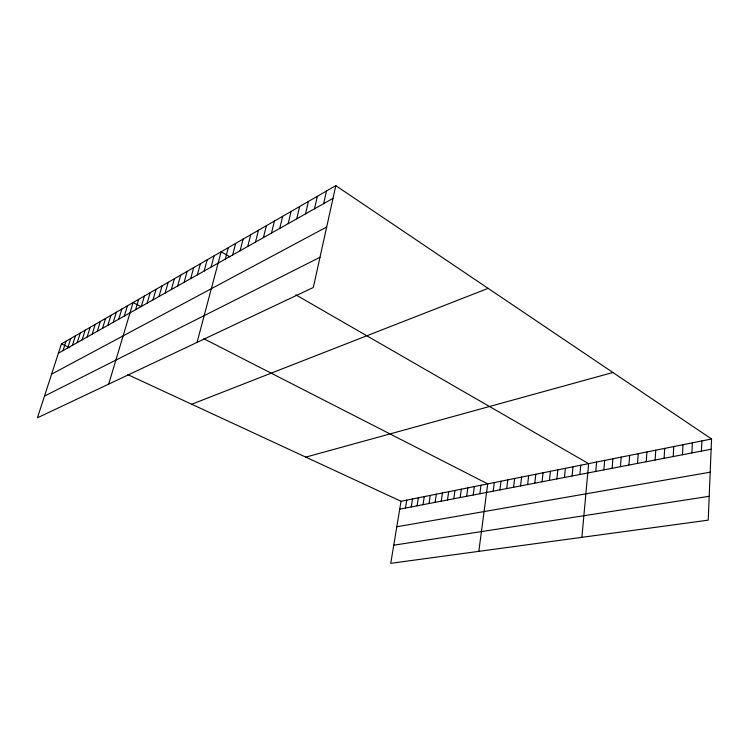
<?xml version="1.0" encoding="UTF-8"?>
<svg xmlns="http://www.w3.org/2000/svg" width="749" height="749" viewBox="0 0 749 749"><rect width="100%" height="100%" fill="white"/><g stroke="black" fill="none" stroke-linecap="round" stroke-linejoin="round"><path stroke-width="1.12" d="M711.55 438.989L708.226 520.152L390.744 563.332L401.043 501.268L711.55 438.989L335.795 185.668L61.427 343.875L37.45 417.773L313.325 287.485L335.795 185.668M701.429 451.104L701.888 440.927M691.879 452.948L692.376 442.837M682.47 454.755L683.004 444.709M673.211 456.534L673.772 446.563M664.091 458.294L664.681 448.389M655.103 460.026L655.731 450.186M646.247 461.73L646.911 451.956M637.521 463.406L638.214 453.697M628.926 465.054L629.647 455.411M620.462 466.693L621.202 457.105M612.111 468.294L612.888 458.781M603.881 469.876L604.677 460.42M595.764 471.439L596.597 462.049M581.898 537.333L588.62 463.64L295.827 294.844M579.885 474.501L580.756 465.223M572.105 475.989L573.004 466.777M564.437 477.469L565.364 468.312M556.872 478.92L557.818 469.82M549.42 480.362L550.384 471.318M542.061 481.776L543.044 472.788M534.795 483.171L535.797 474.239M527.633 484.556L528.654 475.671M520.564 485.914L521.604 477.085M513.589 487.253L514.647 478.48M506.708 488.582L507.785 479.856M499.911 489.883L501.006 481.214M493.198 491.175L494.312 482.562M478.826 551.348L487.711 483.882L203.784 338.717M479.847 493.75L480.989 485.23M473.199 495.023L474.36 486.56M466.646 496.287L467.816 487.871M460.167 497.533L461.356 489.172M453.782 498.768L454.98 490.445M447.471 499.976L448.688 491.709M441.236 501.175L442.462 492.954M435.085 502.364L436.33 494.19M429.008 503.534L430.263 495.407M423.007 504.686L424.28 496.606M417.081 505.828L418.363 497.795M411.229 506.951L412.521 498.965M405.443 508.065L406.744 500.126M323.634 203.653L326.47 191.051M314.486 208.821L317.342 196.313M305.526 213.868L308.401 201.462M296.754 218.82L299.647 206.509M288.159 223.661L291.071 211.452M279.742 228.408L282.673 216.302M271.494 233.061L274.443 221.049M263.414 237.62L266.372 225.702M255.493 242.086L258.461 230.261M247.722 246.468L250.709 234.727M240.101 250.756L243.107 239.118M232.639 254.969L235.645 243.416M225.309 259.107L228.323 247.638M197.053 342.396L221.142 251.786L229.896 256.832M211.059 267.14L214.092 255.849M204.131 271.044L207.173 259.837M197.333 274.883L200.376 263.751M190.658 278.647L193.71 267.599M184.104 282.336L187.156 271.381M177.663 285.968L180.724 275.089M171.334 289.535L174.395 278.731M165.117 293.046L168.188 282.317M159.013 296.482L162.084 285.837M153.011 299.872L156.082 289.292M147.113 303.195L150.184 292.7M141.318 306.463L144.388 296.042M135.616 309.683L138.687 299.328M108.708 384.115L133.079 302.559L141.112 306.669M124.325 316.05L127.396 305.835M118.745 319.196L121.815 309.056M113.249 322.295L116.32 312.221M107.847 325.338L110.918 315.338M102.538 328.334L105.6 318.4M97.314 331.273L100.375 321.415M92.174 334.176L95.235 324.383M87.118 337.031L90.17 327.304M82.137 339.831L85.189 330.169M77.241 342.593L80.293 332.996M72.419 345.317L75.462 335.777M67.672 347.995L70.715 338.52M63 350.626L66.034 341.216M58.394 353.219L332.987 198.382M51.606 374.135L326.676 226.994M44.491 396.081L319.992 257.281M191.707 404.245L488.105 288.356M305.789 457.124L612.925 372.496M399.732 509.161L711.129 449.241M396.811 526.781L710.192 472.188M393.759 545.197L709.2 496.297M61.427 343.875L69.769 347.742M127.826 374.64L401.043 501.268"/></g></svg>
